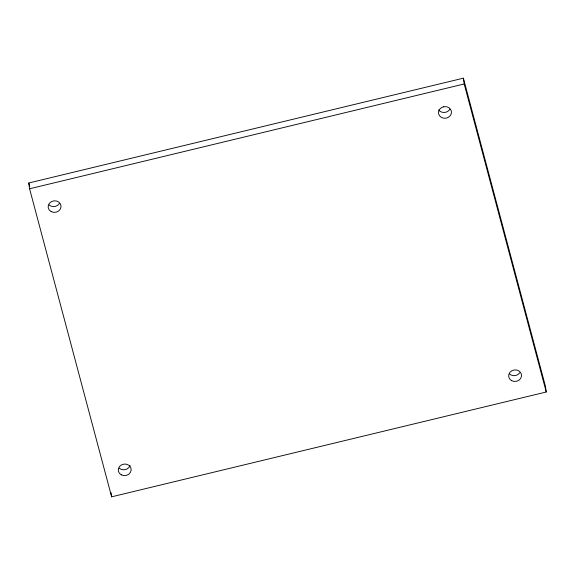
<?xml version="1.0" encoding="UTF-8"?>
<svg xmlns="http://www.w3.org/2000/svg" width="575" height="575" viewBox="0 0 575 575"><rect width="100%" height="100%" fill="white"/><g stroke="black" fill="none" stroke-linecap="round" stroke-linejoin="round"><path stroke-width="0.86" d="M28.75 183.001L463.364 78.178L545.416 386.213L546.25 391.999L111.636 496.822L29.584 188.787L28.75 183.001L29.677 186.472M29.584 188.787L464.198 83.972L463.364 78.178M464.198 83.972L546.25 391.999M111.04 492.689L111.636 496.822M59.261 203.694A6.483 5.786 -8.2 0 1 49.047 204.923M130.072 465.52A6.483 5.786 -8.2 0 1 119.169 468.151M519.771 372.772A6.483 5.786 -8.2 0 1 509.558 374.002M449.88 109.178A6.483 5.786 -8.2 0 1 446.078 112.139L445.639 112.254A6.483 5.786 -8.2 0 1 438.682 109.918M443.49 106.842L443.045 106.964A6.483 5.786 -8.2 0 0 438.682 113.965L438.804 114.353A6.483 5.786 -8.2 0 0 446.473 118.048L446.912 117.925A6.483 5.786 -8.2 0 0 451.274 110.925L451.152 110.537A6.483 5.786 -8.2 0 0 443.49 106.842M51.197 211.629A6.483 5.786 -8.2 0 0 61.058 206.583A6.483 5.786 -8.2 0 0 51.52 201.581A6.483 5.786 -8.2 0 0 51.197 211.629M121.311 474.857A6.483 5.786 -8.2 0 0 131.179 469.811A6.483 5.786 -8.2 0 0 121.634 464.808A6.483 5.786 -8.2 0 0 121.311 474.857M511.7 380.707A6.483 5.786 -8.2 0 0 521.561 375.655A6.483 5.786 -8.2 0 0 512.023 370.652A6.483 5.786 -8.2 0 0 511.7 380.707"/></g></svg>
